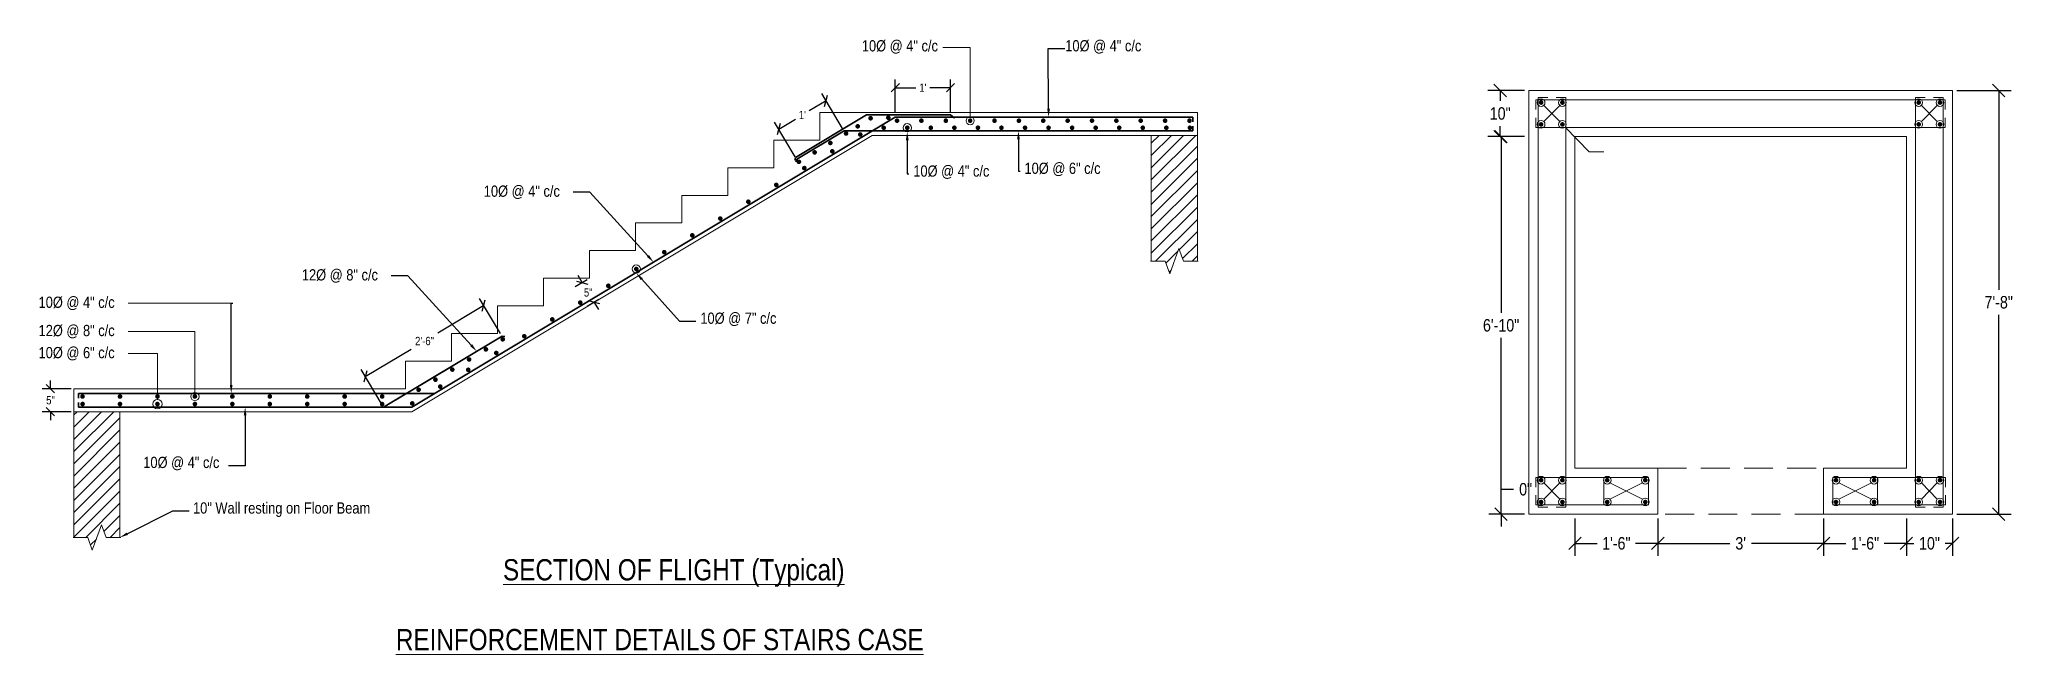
# Model space of a CAD drawing. Header units: inches. Extents: x 126 to 555, y 183 to 316.
import ezdxf
from ezdxf import colors
from ezdxf.entities.mleader import LeaderData, LeaderLine
from ezdxf.math import Vec2, Vec3

# ---------------------------------------------------------------- set-up
doc = ezdxf.new("R2010")
doc.units = ezdxf.units.IN
doc.header["$LTSCALE"] = 5
doc.header["$MEASUREMENT"] = 0
doc.linetypes.add('HIDDEN', pattern=[0.375, 0.25, -0.125])
for name, color, linetype, lineweight in [('Beam', 30, 'Continuous', 20), ('Dim', 2, 'Continuous', 9), ('Dimention', 2, 'Continuous', 9), ('Hatch', 4, 'Continuous', 9), ('Reinforcement', 1, 'Continuous', 35), ('Stairs', 3, 'Continuous', 18), ('Text', 5, 'Continuous', 13), ('Wall', 11, 'Continuous', 20)]:
    doc.layers.add(name, color=color, linetype=linetype, lineweight=lineweight)
doc.styles.get("Standard").update_dxf_attribs({"font": 'ARIALN.TTF'})
doc.dimstyles.new('AR', dxfattribs={"dimscale": 10, "dimtxt": 0.18, "dimasz": 0.18, "dimexe": 0.18, "dimexo": 0.0625, "dimgap": 0.09, "dimtad": 0, "dimtih": 1, "dimtoh": 1, "dimdec": 4, "dimzin": 0, "dimdsep": 46, "dimlunit": 4, "dimtxsty": 'Standard', "dimblk": 'OBLIQUE', "dimcen": 0.09, "dimadec": 0, "dimazin": 0, "dimtfac": 1, "dimtdec": 4, "dimtofl": 0, "dimtmove": 0, "dimatfit": 3, "dimfxl": 1, "dimtolj": 1, "dimtzin": 0, "dimarcsym": 0})
doc.dimstyles.new('AR_1.0_15', dxfattribs={"dimscale": 15, "dimtxt": 0.18, "dimasz": 0.18, "dimexe": 0.18, "dimexo": 0.0625, "dimgap": 0.09, "dimtad": 0, "dimtih": 1, "dimtoh": 1, "dimdec": 4, "dimzin": 0, "dimdsep": 46, "dimlunit": 4, "dimtxsty": 'Standard', "dimblk": 'OBLIQUE', "dimcen": 0.09, "dimadec": 0, "dimazin": 0, "dimtfac": 1, "dimtdec": 4, "dimtofl": 0, "dimtmove": 0, "dimatfit": 3, "dimfxl": 1, "dimtolj": 1, "dimtzin": 0, "dimarcsym": 0})

# ---------------------------------------------------------------- blocks, each defined once
blk = doc.blocks.new('*U11')
at = {"layer": 'Reinforcement', "const_width": 0.5}
blk.add_lwpolyline([(0.29, 0.78, 1), (0.72, 0.53, 1)], format="xyb", close=True, dxfattribs=at)
blk = doc.blocks.new('*U12')
at = {"layer": 'Reinforcement', "color": 0, "linetype": 'ByBlock', "lineweight": -2, "transparency": 16777216, "rotation": 30.9637565320735}
for p in [(303.77, 294.97), (309.86, 298.61), (297.69, 291.32), (291.61, 287.67), (285.53, 284.02), (279.45, 280.37), (273.36, 276.72), (261.2, 269.42), (267.28, 273.07), (255.12, 265.77), (249.04, 262.12), (242.95, 258.47), (236.87, 254.82), (230.79, 251.17), (218.62, 243.88), (224.71, 247.53), (212.54, 240.23), (206.46, 236.58)]:
    blk.add_blockref('*U11', p, dxfattribs=at)
blk = doc.blocks.new('*U13')
at = {"layer": 'Reinforcement', "const_width": 0.5}
blk.add_lwpolyline([(0.63, 0.68, 1), (1.13, 0.68, 1)], format="xyb", close=True, dxfattribs=at)
blk = doc.blocks.new('*U14')
at = {"layer": 'Reinforcement', "color": 0, "linetype": 'ByBlock', "lineweight": -2, "transparency": 16777216}
for p in [(91.39, 86.78), (99.52, 86.78), (107.66, 86.78), (115.79, 86.78), (123.92, 86.78), (132.06, 86.78), (140.19, 86.78), (148.32, 86.78), (156.46, 86.78)]:
    blk.add_blockref('*U13', p, dxfattribs=at)
blk = doc.blocks.new('*U25')
at = {"layer": 'Reinforcement', "const_width": 0.5}
blk.add_lwpolyline([(0.63, 0.68, 1), (1.13, 0.68, 1)], format="xyb", close=True, dxfattribs=at)
blk = doc.blocks.new('*U27')
at = {"layer": 'Reinforcement', "color": 0, "linetype": 'ByBlock', "lineweight": -2, "transparency": 16777216}
for p in [(91.39, 86.78), (99.52, 86.78), (107.66, 86.78), (115.79, 86.78), (123.92, 86.78), (132.06, 86.78), (140.19, 86.78), (148.32, 86.78), (156.46, 86.78)]:
    blk.add_blockref('*U25', p, dxfattribs=at)
blk = doc.blocks.new('_Oblique')
at = {"color": 0, "linetype": 'ByBlock', "lineweight": -2}
blk.add_line((-0.5, -0.5), (0.5, 0.5), dxfattribs=at)
blk = doc.blocks.new('*D32')
at = {"layer": 'Defpoints', "color": 0, "transparency": 16777216}
for p in [(133.08, 240.58), (127.99, 235.58), (133.08, 235.58)]:
    blk.add_point(p, dxfattribs=at)
at = {"layer": 'Dim', "color": 0, "lineweight": -2, "transparency": 16777216}
for p, q in [((132.45, 240.58), (126.19, 240.58)), ((127.99, 240.58), (127.99, 242.38)), ((132.45, 235.58), (126.19, 235.58)), ((127.99, 235.58), (127.99, 233.78))]:
    blk.add_line(p, q, dxfattribs=at)
at = {"layer": 'Dim', "color": 0, "lineweight": -2, "transparency": 16777216, "xscale": 1.8, "yscale": 1.8, "zscale": 1.8}
for p, rotation in [((127.99, 240.58), 270), ((127.99, 235.58), 90)]:
    blk.add_blockref('_Oblique', p, dxfattribs=dict(at, rotation=rotation))
at = {"layer": 'Dim', "color": 0, "transparency": 16777216, "insert": (127.99, 238.08), "char_height": 1.8, "attachment_point": 5}
blk.add_mtext('\\A1;5"', dxfattribs=at)
blk = doc.blocks.new('*D34')
at = {"layer": 'Defpoints', "color": 0, "transparency": 16777216}
for p in [(222.09, 258.65), (226.08, 252.01), (200.35, 236.58)]:
    blk.add_point(p, dxfattribs=at)
at = {"layer": 'Dim', "color": 0, "lineweight": -2, "transparency": 16777216}
for p, q in [((222.09, 258.65), (212.11, 252.66)), ((225.76, 252.55), (221.17, 260.2)), ((196.37, 243.22), (206.36, 249.21)), ((200.03, 237.11), (195.44, 244.76))]:
    blk.add_line(p, q, dxfattribs=at)
at = {"layer": 'Dim', "color": 0, "lineweight": -2, "transparency": 16777216, "xscale": 1.8, "yscale": 1.8, "zscale": 1.8}
for p, rotation in [((222.09, 258.65), 30.96375653207352), ((196.37, 243.22), 210.9637565320735)]:
    blk.add_blockref('_Oblique', p, dxfattribs=dict(at, rotation=rotation))
at = {"layer": 'Dim', "color": 0, "transparency": 16777216, "insert": (209.23, 250.93), "char_height": 1.8, "attachment_point": 5}
blk.add_mtext('\\A1;2\'-6"', dxfattribs=at)
blk = doc.blocks.new('*D35')
at = {"layer": 'Defpoints', "color": 0, "transparency": 16777216}
for p in [(296.43, 303.12), (300.35, 296.58), (290.06, 290.4)]:
    blk.add_point(p, dxfattribs=at)
at = {"layer": 'Dim', "color": 0, "lineweight": -2, "transparency": 16777216}
for p, q in [((296.43, 303.12), (292.79, 300.94)), ((300.03, 297.11), (295.5, 304.66)), ((289.74, 290.94), (285.21, 298.49)), ((286.14, 296.94), (289.77, 299.12))]:
    blk.add_line(p, q, dxfattribs=at)
at = {"layer": 'Dim', "color": 0, "lineweight": -2, "transparency": 16777216, "xscale": 1.8, "yscale": 1.8, "zscale": 1.8}
for p, rotation in [((296.43, 303.12), 30.96375653207334), ((286.14, 296.94), 210.9637565320734)]:
    blk.add_blockref('_Oblique', p, dxfattribs=dict(at, rotation=rotation))
at = {"layer": 'Dim', "color": 0, "transparency": 16777216, "insert": (291.28, 300.03), "char_height": 1.8, "attachment_point": 5}
blk.add_mtext("\\A1;1'", dxfattribs=at)
blk = doc.blocks.new('*D36')
at = {"layer": 'Defpoints', "color": 0, "transparency": 16777216}
for p in [(323.46, 305.96), (311.46, 300.08), (323.46, 300.08)]:
    blk.add_point(p, dxfattribs=at)
at = {"layer": 'Dim', "color": 0, "lineweight": -2, "transparency": 16777216}
for p, q in [((311.46, 300.7), (311.46, 307.76)), ((311.46, 305.96), (315.95, 305.96)), ((323.46, 305.96), (318.97, 305.96)), ((323.46, 300.7), (323.46, 307.76))]:
    blk.add_line(p, q, dxfattribs=at)
at = {"layer": 'Dim', "color": 0, "lineweight": -2, "transparency": 16777216, "xscale": 1.8, "yscale": 1.8, "zscale": 1.8, "rotation": 180}
blk.add_blockref('_Oblique', (311.46, 305.96), dxfattribs=at)
at = {"layer": 'Dim', "color": 0, "lineweight": -2, "transparency": 16777216, "xscale": 1.8, "yscale": 1.8, "zscale": 1.8}
blk.add_blockref('_Oblique', (323.46, 305.96), dxfattribs=at)
at = {"layer": 'Dim', "color": 0, "transparency": 16777216, "insert": (317.46, 305.96), "char_height": 1.8, "attachment_point": 5}
blk.add_mtext("\\A1;1'", dxfattribs=at)
blk = doc.blocks.new('*U37')
at = {"layer": 'Reinforcement', "const_width": 0.5}
blk.add_lwpolyline([(0.14, -0.79, 1), (0.64, -0.79, 1)], format="xyb", close=True, dxfattribs=at)
blk = doc.blocks.new('*U38')
at = {"layer": 'Dim', "color": 0, "linetype": 'ByBlock', "lineweight": -2, "transparency": 16777216}
for p in [(311.46, 299.58), (316.75, 299.58), (322.05, 299.58), (327.34, 299.58), (332.63, 299.58), (337.92, 299.58), (343.21, 299.58), (348.51, 299.58), (353.8, 299.58), (359.09, 299.58), (364.38, 299.58), (369.68, 299.58), (374.97, 299.58)]:
    blk.add_blockref('*U37', p, dxfattribs=at)
blk = doc.blocks.new('*D39')
at = {"layer": 'Defpoints', "color": 0, "transparency": 16777216}
for p in [(245.08, 264.58), (246.06, 259.34), (247.65, 260.29)]:
    blk.add_point(p, dxfattribs=at)
at = {"layer": 'Dim', "color": 0, "lineweight": -2, "transparency": 16777216}
for p, q in [((244.54, 264.26), (241.95, 262.7)), ((243.49, 263.63), (242.57, 265.17)), ((247.11, 259.97), (244.52, 258.41)), ((246.06, 259.34), (246.99, 257.8))]:
    blk.add_line(p, q, dxfattribs=at)
at = {"layer": 'Dim', "color": 0, "lineweight": -2, "transparency": 16777216, "xscale": 1.8, "yscale": 1.8, "zscale": 1.8}
for p, rotation in [((243.49, 263.63), 300.9637565320733), ((246.06, 259.34), 120.9637565320734)]:
    blk.add_blockref('_Oblique', p, dxfattribs=dict(at, rotation=rotation))
at = {"layer": 'Dim', "color": 0, "transparency": 16777216, "insert": (244.78, 261.48), "char_height": 1.8, "attachment_point": 5}
blk.add_mtext('\\A1;5"', dxfattribs=at)
blk = doc.blocks.new('*D54')
at = {"layer": 'Defpoints', "color": 0, "transparency": 16777216}
for p in [(449.07, 305.34), (442.84, 295.34), (449.07, 295.34)]:
    blk.add_point(p, dxfattribs=at)
at = {"layer": 'Dimention', "color": 0, "lineweight": -2, "transparency": 16777216}
for p, q in [((448.13, 305.34), (440.14, 305.34)), ((442.84, 305.34), (442.84, 303.07)), ((442.84, 295.34), (442.84, 297.61)), ((448.13, 295.34), (440.14, 295.34))]:
    blk.add_line(p, q, dxfattribs=at)
at = {"layer": 'Dimention', "color": 0, "lineweight": -2, "transparency": 16777216, "xscale": 2.7, "yscale": 2.7, "zscale": 2.7}
for p, rotation in [((442.84, 305.34), 90), ((442.84, 295.34), 270)]:
    blk.add_blockref('_Oblique', p, dxfattribs=dict(at, rotation=rotation))
at = {"layer": 'Dimention', "color": 0, "transparency": 16777216, "insert": (442.84, 300.34), "char_height": 2.7, "attachment_point": 5}
blk.add_mtext('\\A1;10"', dxfattribs=at)
blk = doc.blocks.new('*D49')
at = {"layer": 'Defpoints', "color": 0, "transparency": 16777216}
for p in [(531.07, 213.34), (541.07, 213.34), (541.07, 207)]:
    blk.add_point(p, dxfattribs=at)
at = {"layer": 'Dimention', "color": 0, "lineweight": -2, "transparency": 16777216}
for p, q in [((531.07, 212.4), (531.07, 204.3)), ((541.07, 212.4), (541.07, 204.3)), ((531.07, 207), (532.69, 207)), ((541.07, 207), (539.45, 207))]:
    blk.add_line(p, q, dxfattribs=at)
at = {"layer": 'Dimention', "color": 0, "lineweight": -2, "transparency": 16777216, "xscale": 2.7, "yscale": 2.7, "zscale": 2.7, "rotation": 180}
blk.add_blockref('_Oblique', (531.07, 207), dxfattribs=at)
at = {"layer": 'Dimention', "color": 0, "lineweight": -2, "transparency": 16777216, "xscale": 2.7, "yscale": 2.7, "zscale": 2.7}
blk.add_blockref('_Oblique', (541.07, 207), dxfattribs=at)
at = {"layer": 'Dimention', "color": 0, "transparency": 16777216, "insert": (536.07, 207), "char_height": 2.7, "attachment_point": 5}
blk.add_mtext('\\A1;10"', dxfattribs=at)
blk = doc.blocks.new('*D55')
at = {"layer": 'Defpoints', "color": 0, "transparency": 16777216}
for p in [(459.07, 213.34), (477.07, 213.34), (477.07, 207)]:
    blk.add_point(p, dxfattribs=at)
at = {"layer": 'Dimention', "color": 0, "lineweight": -2, "transparency": 16777216}
for p, q in [((459.07, 212.4), (459.07, 204.3)), ((477.07, 212.4), (477.07, 204.3)), ((459.07, 207), (463.88, 207)), ((477.07, 207), (472.26, 207))]:
    blk.add_line(p, q, dxfattribs=at)
at = {"layer": 'Dimention', "color": 0, "lineweight": -2, "transparency": 16777216, "xscale": 2.7, "yscale": 2.7, "zscale": 2.7, "rotation": 180}
blk.add_blockref('_Oblique', (459.07, 207), dxfattribs=at)
at = {"layer": 'Dimention', "color": 0, "lineweight": -2, "transparency": 16777216, "xscale": 2.7, "yscale": 2.7, "zscale": 2.7}
blk.add_blockref('_Oblique', (477.07, 207), dxfattribs=at)
at = {"layer": 'Dimention', "color": 0, "transparency": 16777216, "insert": (468.07, 207), "char_height": 2.7, "attachment_point": 5}
blk.add_mtext('\\A1;1\'-6"', dxfattribs=at)
blk = doc.blocks.new('*D56')
at = {"layer": 'Defpoints', "color": 0, "transparency": 16777216}
for p in [(477.07, 213.34), (513.07, 213.34), (513.07, 207)]:
    blk.add_point(p, dxfattribs=at)
at = {"layer": 'Dimention', "color": 0, "lineweight": -2, "transparency": 16777216}
for p, q in [((477.07, 212.4), (477.07, 204.3)), ((513.07, 212.4), (513.07, 204.3)), ((477.07, 207), (492.7, 207)), ((513.07, 207), (497.44, 207))]:
    blk.add_line(p, q, dxfattribs=at)
at = {"layer": 'Dimention', "color": 0, "lineweight": -2, "transparency": 16777216, "xscale": 2.7, "yscale": 2.7, "zscale": 2.7, "rotation": 180}
blk.add_blockref('_Oblique', (477.07, 207), dxfattribs=at)
at = {"layer": 'Dimention', "color": 0, "lineweight": -2, "transparency": 16777216, "xscale": 2.7, "yscale": 2.7, "zscale": 2.7}
blk.add_blockref('_Oblique', (513.07, 207), dxfattribs=at)
at = {"layer": 'Dimention', "color": 0, "transparency": 16777216, "insert": (495.07, 207), "char_height": 2.7, "attachment_point": 5}
blk.add_mtext("\\A1;3'", dxfattribs=at)
blk = doc.blocks.new('*D50')
at = {"layer": 'Defpoints', "color": 0, "transparency": 16777216}
for p in [(513.07, 213.34), (531.07, 213.34), (531.07, 207)]:
    blk.add_point(p, dxfattribs=at)
at = {"layer": 'Dimention', "color": 0, "lineweight": -2, "transparency": 16777216}
for p, q in [((513.07, 212.4), (513.07, 204.3)), ((531.07, 212.4), (531.07, 204.3)), ((513.07, 207), (517.88, 207)), ((531.07, 207), (526.26, 207))]:
    blk.add_line(p, q, dxfattribs=at)
at = {"layer": 'Dimention', "color": 0, "lineweight": -2, "transparency": 16777216, "xscale": 2.7, "yscale": 2.7, "zscale": 2.7, "rotation": 180}
blk.add_blockref('_Oblique', (513.07, 207), dxfattribs=at)
at = {"layer": 'Dimention', "color": 0, "lineweight": -2, "transparency": 16777216, "xscale": 2.7, "yscale": 2.7, "zscale": 2.7}
blk.add_blockref('_Oblique', (531.07, 207), dxfattribs=at)
at = {"layer": 'Dimention', "color": 0, "transparency": 16777216, "insert": (522.07, 207), "char_height": 2.7, "attachment_point": 5}
blk.add_mtext('\\A1;1\'-6"', dxfattribs=at)
blk = doc.blocks.new('*D51')
at = {"layer": 'Defpoints', "color": 0, "transparency": 16777216}
for p in [(443.04, 213.34), (449.07, 213.34), (449.07, 213.34)]:
    blk.add_point(p, dxfattribs=at)
at = {"layer": 'Dimention', "color": 0, "lineweight": -2, "transparency": 16777216}
for p, q in [((443.04, 213.34), (443.04, 218.74)), ((443.04, 218.74), (445.74, 218.74)), ((448.13, 213.34), (440.34, 213.34)), ((448.13, 213.34), (440.34, 213.34)), ((443.04, 213.34), (443.04, 210.64))]:
    blk.add_line(p, q, dxfattribs=at)
at = {"layer": 'Dimention', "color": 0, "lineweight": -2, "transparency": 16777216, "xscale": 2.7, "yscale": 2.7, "zscale": 2.7}
for rotation in [90, 270]:
    blk.add_blockref('_Oblique', (443.04, 213.34), dxfattribs=dict(at, rotation=rotation))
at = {"layer": 'Dimention', "color": 0, "transparency": 16777216, "insert": (448.37, 218.74), "char_height": 2.7, "attachment_point": 5}
blk.add_mtext('\\A1;0"', dxfattribs=at)
blk = doc.blocks.new('*D52')
at = {"layer": 'Defpoints', "color": 0, "transparency": 16777216}
for p in [(443.04, 295.34), (449.07, 295.34), (449.07, 213.34)]:
    blk.add_point(p, dxfattribs=at)
at = {"layer": 'Dimention', "color": 0, "lineweight": -2, "transparency": 16777216}
for p, q in [((448.13, 295.34), (440.34, 295.34)), ((443.04, 295.34), (443.04, 257.07)), ((443.04, 213.34), (443.04, 251.61)), ((448.13, 213.34), (440.34, 213.34))]:
    blk.add_line(p, q, dxfattribs=at)
at = {"layer": 'Dimention', "color": 0, "lineweight": -2, "transparency": 16777216, "xscale": 2.7, "yscale": 2.7, "zscale": 2.7}
for p, rotation in [((443.04, 295.34), 90), ((443.04, 213.34), 270)]:
    blk.add_blockref('_Oblique', p, dxfattribs=dict(at, rotation=rotation))
at = {"layer": 'Dimention', "color": 0, "transparency": 16777216, "insert": (443.04, 254.34), "char_height": 2.7, "attachment_point": 5}
blk.add_mtext('\\A1;6\'-10"', dxfattribs=at)
blk = doc.blocks.new('*D53')
at = {"layer": 'Defpoints', "color": 0, "transparency": 16777216}
for p in [(541.07, 305.34), (541.07, 213.34), (551.11, 213.34)]:
    blk.add_point(p, dxfattribs=at)
at = {"layer": 'Dimention', "color": 0, "lineweight": -2, "transparency": 16777216}
for p, q in [((542.01, 305.34), (553.81, 305.34)), ((551.11, 305.34), (551.11, 262.07)), ((551.11, 213.34), (551.11, 256.61)), ((542.01, 213.34), (553.81, 213.34))]:
    blk.add_line(p, q, dxfattribs=at)
at = {"layer": 'Dimention', "color": 0, "lineweight": -2, "transparency": 16777216, "xscale": 2.7, "yscale": 2.7, "zscale": 2.7}
for p, rotation in [((551.11, 305.34), 90), ((551.11, 213.34), 270)]:
    blk.add_blockref('_Oblique', p, dxfattribs=dict(at, rotation=rotation))
at = {"layer": 'Dimention', "color": 0, "transparency": 16777216, "insert": (551.11, 259.34), "char_height": 2.7, "attachment_point": 5}
blk.add_mtext('\\A1;7\'-8"', dxfattribs=at)

msp = doc.modelspace()

# ---------------------------------------------------------------- hatches: boundary and pattern name
at = {"layer": 'Hatch'}
h = msp.add_hatch(dxfattribs=at)
h.set_pattern_fill('ANSI31', color=256, scale=15)
h.set_pattern_definition([(45, (42.6842, 149.8012), (-1.325825, 1.325825), [])])
h.paths.add_polyline_path([(143.0759, 235.57763), (133.0759, 235.57763), (133.0759, 208.28998), (136.0759, 208.28998), (137.0759, 205.5425), (139.0759, 211.03746), (140.0759, 208.28998), (143.0759, 208.28998)])
h.paths.add_polyline_path([(377.0759, 295.57763), (367.0759, 295.57763), (367.0759, 268.28998), (370.0759, 268.28998), (371.0759, 265.5425), (373.0759, 271.03746), (374.0759, 268.28998), (377.0759, 268.28998)])

# ---------------------------------------------------------------- linework, layer by layer
at = {"layer": 'Beam'}
for p, q in [((305.0759, 300.57763), (377.0759, 300.57763)), ((377.0759, 300.57763), (377.0759, 295.57763)), ((306.46082, 295.57763), (377.0759, 295.57763)), ((133.0759, 240.57763), (205.0759, 240.57763)), ((133.0759, 240.57763), (133.0759, 235.57763)), ((133.0759, 235.57763), (206.46082, 235.57763))]:
    msp.add_line(p, q, dxfattribs=at)
at = {"layer": 'Dim'}
for p, q in [((327.72739, 314.70569), (321.7809, 314.70569)), ((327.72739, 299.68676), (327.72739, 314.70569)), ((167.23932, 259.14231), (144.83155, 259.14231)), ((159.35625, 253.00267), (144.83155, 253.00267)), ((159.35625, 239.79255), (159.35625, 253.00267)), ((151.22318, 248.21019), (144.83155, 248.21019)), ((151.22318, 238.27118), (151.22318, 248.21019))]:
    msp.add_line(p, q, dxfattribs=at)
for centre, radius in [((314.06674, 297.25468), 0.89445), ((327.72739, 298.79231), 0.89445), ((255.21118, 266.59131), 0.89445), ((151.22318, 237.25715), 1.01402), ((159.35625, 238.8981), 0.89445)]:
    msp.add_circle(centre, radius, dxfattribs=at)
at = {"layer": 'Dimention'}
for p, q in [((452.31916, 302.12355), (455.77335, 298.58614)), ((455.77335, 302.12355), (452.31916, 298.58614)), ((534.31916, 302.12355), (537.77335, 298.58614)), ((537.77335, 302.12355), (534.31916, 298.58614)), ((456.94498, 297.38628), (462.17577, 292.02947)), ((462.17577, 292.02947), (465.34975, 292.02947)), ((452.31916, 220.12355), (455.77335, 216.58614)), ((455.77335, 220.12355), (452.31916, 216.58614)), ((466.67444, 220.12355), (473.77335, 216.58614)), ((473.77335, 220.12355), (466.67444, 216.58614)), ((516.36766, 220.12355), (523.46657, 216.58614)), ((523.46657, 220.12355), (516.36766, 216.58614)), ((534.31916, 220.12355), (537.77335, 216.58614)), ((537.77335, 220.12355), (534.31916, 216.58614))]:
    msp.add_line(p, q, dxfattribs=at)
for centre in [(451.73334, 302.72348), (456.35917, 302.72348), (533.73334, 302.72348), (538.35917, 302.72348), (451.73334, 297.98621), (456.35917, 297.98621), (533.73334, 297.98621), (538.35917, 297.98621), (451.73334, 220.72348), (456.35917, 220.72348), (466.08863, 220.72348), (474.35917, 220.72348), (515.78185, 220.72348), (524.05238, 220.72348), (533.73334, 220.72348), (538.35917, 220.72348), (451.73334, 215.98621), (456.35917, 215.98621), (466.08863, 215.98621), (474.35917, 215.98621), (515.78185, 215.98621), (524.05238, 215.98621), (533.73334, 215.98621), (538.35917, 215.98621)]:
    msp.add_circle(centre, 0.83851, dxfattribs=at)
at = {"layer": 'Reinforcement'}
for p, q in [((206.46082, 236.57763), (311.46082, 299.57763)), ((305.21439, 300.07763), (289.80572, 290.83243)), ((300.35288, 296.57763), (290.06297, 290.40368)), ((300.35288, 296.57763), (376.0759, 296.57763)), ((305.21439, 300.07763), (323.46082, 300.07763)), ((311.46082, 300.07763), (311.46082, 300.07763)), ((311.46082, 299.57763), (376.0759, 299.57763)), ((323.46082, 300.07763), (324.35226, 299.35191)), ((376.0759, 299.57763), (376.0759, 298.53516)), ((376.0759, 296.57763), (376.0759, 297.6201)), ((289.80572, 290.83243), (289.62728, 290.25337)), ((290.06297, 290.40368), (289.88453, 289.82463)), ((200.35288, 236.57763), (226.07767, 252.0125)), ((226.07767, 252.0125), (226.67875, 251.93605)), ((200.35288, 236.57763), (215.59039, 245.72014)), ((134.0759, 239.57763), (211.46082, 239.57763)), ((134.0759, 239.57763), (134.0759, 238.54)), ((134.0759, 236.57763), (134.0759, 237.61526)), ((134.0759, 236.57763), (134.0759, 237.61526)), ((134.0759, 236.57763), (134.0759, 237.61526)), ((134.0759, 236.57763), (206.46082, 236.57763))]:
    msp.add_line(p, q, dxfattribs=at)
at = {"layer": 'Reinforcement', "const_width": 0.5}
for points in [[(300.52588, 296.00501, 1), (301.02588, 296.00501, 1)], [(303.05666, 297.56756, 1), (303.55666, 297.56756, 1)], [(305.85644, 299.31855, 1), (306.35644, 299.31855, 1)], [(308.70154, 297.25468, 1), (309.20154, 297.25468, 1)], [(313.81674, 297.25468, 1), (314.31674, 297.25468, 1)], [(318.93195, 297.25468, 1), (319.43195, 297.25468, 1)], [(324.04715, 297.25468, 1), (324.54715, 297.25468, 1)], [(329.16236, 297.25468, 1), (329.66236, 297.25468, 1)], [(334.27756, 297.25468, 1), (334.77756, 297.25468, 1)], [(339.39277, 297.25468, 1), (339.89277, 297.25468, 1)], [(344.50797, 297.25468, 1), (345.00797, 297.25468, 1)], [(349.62318, 297.25468, 1), (350.12318, 297.25468, 1)], [(354.73838, 297.25468, 1), (355.23838, 297.25468, 1)], [(359.85359, 297.25468, 1), (360.35359, 297.25468, 1)], [(364.96879, 297.25468, 1), (365.46879, 297.25468, 1)], [(370.084, 297.25468, 1), (370.584, 297.25468, 1)], [(375.19921, 297.25468, 1), (375.69921, 297.25468, 1)], [(293.70029, 291.90965, 1), (294.20029, 291.90965, 1)], [(297.11309, 293.95733, 1), (297.61309, 293.95733, 1)], [(290.28749, 289.86197, 1), (290.78749, 289.86197, 1)], [(222.30987, 249.1297, 1), (222.80987, 249.1297, 1)], [(225.96319, 251.3217, 1), (226.46319, 251.3217, 1)], [(215.00322, 244.74572, 1), (215.50322, 244.74572, 1)], [(218.65655, 246.93771, 1), (219.15655, 246.93771, 1)], [(207.69658, 240.36173, 1), (208.19658, 240.36173, 1)], [(211.3499, 242.55372, 1), (211.8499, 242.55372, 1)]]:
    msp.add_lwpolyline(points, format="xyb", close=True, dxfattribs=at)
at = {"layer": 'Stairs'}
msp.add_line((206.46082, 235.57763), (306.46082, 295.57763), dxfattribs=at)
for points in [[(295.0759, 294.57763), (295.0759, 300.57763), (305.0759, 300.57763)], [(285.0759, 288.57763), (285.0759, 294.57763), (295.0759, 294.57763)], [(275.0759, 282.57763), (275.0759, 288.57763), (285.0759, 288.57763)], [(265.0759, 276.57763), (265.0759, 282.57763), (275.0759, 282.57763)], [(255.0759, 270.57763), (255.0759, 276.57763), (265.0759, 276.57763)], [(245.0759, 264.57763), (245.0759, 270.57763), (255.0759, 270.57763)], [(235.0759, 258.57763), (235.0759, 264.57763), (245.0759, 264.57763)], [(225.0759, 252.57763), (225.0759, 258.57763), (235.0759, 258.57763)], [(215.0759, 246.57763), (215.0759, 252.57763), (225.0759, 252.57763)], [(205.0759, 240.57763), (205.0759, 246.57763), (215.0759, 246.57763)]]:
    msp.add_lwpolyline(points, dxfattribs=at)
at = {"layer": 'Wall'}
for p, q in [((449.07051, 305.34186), (541.07051, 305.34186)), ((449.07051, 213.34186), (449.07051, 305.34186)), ((541.07051, 305.34186), (541.07051, 213.34186)), ((541.07051, 213.34186), (541.07051, 305.34186)), ((450.57051, 303.34186), (539.51941, 303.34186)), ((450.57051, 301.24186), (450.57051, 303.34186)), ((451.07051, 303.84186), (453.17051, 303.84186)), ((451.07051, 297.34186), (451.07051, 303.84186)), ((454.97051, 303.84186), (457.07051, 303.84186)), ((457.07051, 214.84186), (457.07051, 303.84186)), ((533.07051, 303.84186), (535.17051, 303.84186)), ((533.07051, 214.84186), (533.07051, 303.84186)), ((536.97051, 303.84186), (539.07051, 303.84186)), ((539.07051, 214.84186), (539.07051, 303.84186)), ((539.51941, 301.24186), (539.51941, 303.34186)), ((450.57051, 297.34186), (450.57051, 299.44186)), ((450.57051, 297.34186), (539.51941, 297.34186)), ((451.07051, 214.84186), (451.07051, 297.34186)), ((539.51941, 297.34186), (539.51941, 299.44186)), ((367.0759, 295.57763), (367.0759, 268.28998)), ((377.0759, 295.57763), (377.0759, 268.28998)), ((459.07051, 295.34186), (531.07051, 295.34186)), ((459.07051, 223.34186), (459.07051, 295.34186)), ((531.07051, 223.34186), (531.07051, 295.34186)), ((133.0759, 235.57763), (133.0759, 208.28998)), ((143.0759, 235.57763), (143.0759, 208.28998)), ((450.57051, 221.34186), (475.07051, 221.34186)), ((450.57051, 219.24186), (450.57051, 221.34186)), ((459.07051, 223.34186), (477.07051, 223.34186)), ((465.37729, 215.34186), (465.37729, 221.34186)), ((475.07051, 215.34186), (475.07051, 221.34186)), ((477.07051, 213.34186), (477.07051, 223.34186)), ((513.07051, 213.34186), (513.07051, 223.34186)), ((513.07051, 223.34186), (531.07051, 223.34186)), ((515.07051, 221.34186), (539.55568, 221.34186)), ((515.07051, 215.34186), (515.07051, 221.34186)), ((524.76372, 215.34186), (524.76372, 221.34186)), ((539.55568, 219.24186), (539.55568, 221.34186)), ((450.57051, 215.34186), (450.57051, 217.44186)), ((450.57051, 215.34186), (475.07051, 215.34186)), ((451.07051, 214.84186), (453.17051, 214.84186)), ((454.97051, 214.84186), (457.07051, 214.84186)), ((515.07051, 215.34186), (539.55568, 215.34186)), ((533.07051, 214.84186), (535.17051, 214.84186)), ((536.97051, 214.84186), (539.07051, 214.84186)), ((539.55568, 215.34186), (539.55568, 217.44186)), ((449.07051, 213.34186), (477.07051, 213.34186)), ((513.07051, 213.34186), (541.07051, 213.34186))]:
    msp.add_line(p, q, dxfattribs=at)
at = {"layer": 'Wall', "linetype": 'HIDDEN', "ltscale": 5}
for p, q in [((477.07051, 223.34186), (513.07051, 223.34186)), ((513.07051, 213.34186), (477.07051, 213.34186))]:
    msp.add_line(p, q, dxfattribs=at)
at = {"layer": 'Wall', "const_width": 0.5}
for points in [[(451.48334, 302.72348, 1), (451.98334, 302.72348, 1)], [(456.10917, 302.72348, 1), (456.60917, 302.72348, 1)], [(533.48334, 302.72348, 1), (533.98334, 302.72348, 1)], [(538.10917, 302.72348, 1), (538.60917, 302.72348, 1)], [(451.48334, 297.98621, -1), (451.98334, 297.98621, -1)], [(456.10917, 297.98621, -1), (456.60917, 297.98621, -1)], [(533.48334, 297.98621, -1), (533.98334, 297.98621, -1)], [(538.10917, 297.98621, -1), (538.60917, 297.98621, -1)], [(451.48334, 220.72348, 1), (451.98334, 220.72348, 1)], [(456.10917, 220.72348, 1), (456.60917, 220.72348, 1)], [(465.83863, 220.72348, 1), (466.33863, 220.72348, 1)], [(474.10917, 220.72348, 1), (474.60917, 220.72348, 1)], [(515.53185, 220.72348, 1), (516.03185, 220.72348, 1)], [(523.80238, 220.72348, 1), (524.30238, 220.72348, 1)], [(533.48334, 220.72348, 1), (533.98334, 220.72348, 1)], [(538.10917, 220.72348, 1), (538.60917, 220.72348, 1)], [(451.48334, 215.98621, -1), (451.98334, 215.98621, -1)], [(456.10917, 215.98621, -1), (456.60917, 215.98621, -1)], [(465.83863, 215.98621, -1), (466.33863, 215.98621, -1)], [(474.10917, 215.98621, -1), (474.60917, 215.98621, -1)], [(515.53185, 215.98621, -1), (516.03185, 215.98621, -1)], [(523.80238, 215.98621, -1), (524.30238, 215.98621, -1)], [(533.48334, 215.98621, -1), (533.98334, 215.98621, -1)], [(538.10917, 215.98621, -1), (538.60917, 215.98621, -1)]]:
    msp.add_lwpolyline(points, format="xyb", close=True, dxfattribs=at)
at = {"layer": 'Wall', "linetype": 'Continuous'}
for points in [[(366.8959, 268.28998), (370.0759, 268.28998), (371.0759, 265.5425), (373.0759, 271.03746), (374.0759, 268.28998), (377.2559, 268.28998)], [(132.8959, 208.28998), (136.0759, 208.28998), (137.0759, 205.5425), (139.0759, 211.03746), (140.0759, 208.28998), (143.2559, 208.28998)]]:
    msp.add_lwpolyline(points, dxfattribs=at)

# ---------------------------------------------------------------- block references
at = {"layer": 'Dim'}
msp.add_blockref('*U38', (0, 0), dxfattribs=at)
at = {"layer": 'Reinforcement'}
for name, p in [('*U12', (0, 0)), ('*U14', (42.68422, 149.80118))]:
    msp.add_blockref(name, p, dxfattribs=at)
at = {"layer": 'Reinforcement', "xscale": -1, "rotation": 180}
msp.add_blockref('*U27', (42.68422, 326.35408), dxfattribs=at)

# ---------------------------------------------------------------- texts
at = {"layer": 'Dim'}
for s, p in [('10%%C @ 4" c/c', (304.20789, 313.83676)), ('10%%C @ 4" c/c', (348.38388, 313.8433)), ('10%%C @ 4" c/c', (315.38, 286.63831)), ('10%%C @ 6" c/c', (339.52765, 287.23945)), ('10%%C @ 4" c/c', (222.09847, 282.27835)), ('12%%C @ 8" c/c', (182.58895, 264.09913)), ('10%%C @ 4" c/c', (125.40603, 258.14768)), ('12%%C @ 8" c/c', (125.40603, 252.00803)), ('10%%C @ 7" c/c', (269.13213, 254.68448)), ('10%%C @ 6" c/c', (125.40603, 247.21555)), ('10%%C @ 4" c/c', (148.14395, 223.36735)), ('10" Wall resting on Floor Beam', (158.94507, 213.46947))]:
    msp.add_text(s, height=2.4334535, dxfattribs=at).set_placement(p)
at = {"layer": 'Text'}
for s, p in [('%%USECTION OF FLIGHT (Typical)', (226.27152, 198.97132)), ('%%UREINFORCEMENT DETAILS OF STAIRS CASE', (203.00025, 183.80936))]:
    msp.add_text(s, height=4.6068122, dxfattribs=at).set_placement(p)

# ---------------------------------------------------------------- dimensions: what is measured, and where the dimension line sits
at = {"layer": 'Dim'}
dim = msp.add_linear_dim(base=(323.46082, 305.96391), p1=(311.46082, 300.07763), p2=(323.46082, 300.07763), dimstyle='AR', dxfattribs=at)
dim.commit()
dim.dimension.update_dxf_attribs({"geometry": '*D36', "text_midpoint": (317.46082, 305.96391)})
for p1, p2, distance, picture, middle in [((290.06297, 290.40368), (300.35288, 296.57763), 7.62638, '*D35', (291.28418, 300.03022)), ((245.0759, 264.57763), (247.64838, 260.29016), -1.84674, '*D39', (244.77857, 261.48376)), ((200.35288, 236.57763), (226.07767, 252.0125), 7.74296, '*D34', (209.23156, 250.9346))]:
    dim = msp.add_aligned_dim(p1=p1, p2=p2, distance=distance, dimstyle='AR', dxfattribs=at)
    dim.commit()
    dim.dimension.update_dxf_attribs({"geometry": picture, "text_midpoint": middle})
dim = msp.add_linear_dim(base=(127.9917, 235.57763), p1=(133.0759, 240.57763), p2=(133.0759, 235.57763), angle=90, dimstyle='AR', dxfattribs=at)
dim.commit()
dim.dimension.update_dxf_attribs({"geometry": '*D32', "text_midpoint": (127.9917, 238.07763)})
at = {"layer": 'Dimention'}
for base, p1, p2, picture, middle in [((442.8388, 295.34186), (449.07051, 305.34186), (449.07051, 295.34186), '*D54', (442.8388, 300.34186)), ((551.11189, 213.34186), (541.07051, 305.34186), (541.07051, 213.34186), '*D53', (551.11189, 259.34186)), ((443.0441591834, 213.3418608239), (449.0705058544, 213.3418608239), (449.0705058544, 213.3418608239), '*D51', (448.3686475872, 218.7418608239))]:
    dim = msp.add_linear_dim(base=base, p1=p1, p2=p2, angle=90, dimstyle='AR_1.0_15', dxfattribs=at)
    dim.commit()
    dim.dimension.update_dxf_attribs({"geometry": picture, "text_midpoint": middle})
dim = msp.add_linear_dim(base=(443.04416, 295.34186), p1=(449.07051, 213.34186), p2=(449.07051, 295.34186), angle=90, dimstyle='AR_1.0_15', override={"dimtmove": 1}, dxfattribs=at)
dim.commit()
dim.dimension.update_dxf_attribs({"geometry": '*D52', "text_midpoint": (443.04416, 254.34186)})
for base, p1, p2, picture, middle in [((477.07051, 206.99963), (459.07051, 213.34186), (477.07051, 213.34186), '*D55', (468.07051, 206.99963)), ((513.07051, 206.99963), (477.07051, 213.34186), (513.07051, 213.34186), '*D56', (495.07051, 206.99963)), ((531.07051, 206.99963), (513.07051, 213.34186), (531.07051, 213.34186), '*D50', (522.07051, 206.99963))]:
    dim = msp.add_linear_dim(base=base, p1=p1, p2=p2, dimstyle='AR_1.0_15', dxfattribs=at)
    dim.commit()
    dim.dimension.update_dxf_attribs({"geometry": picture, "text_midpoint": middle})
dim = msp.add_linear_dim(base=(541.07051, 206.99963), p1=(531.07051, 213.34186), p2=(541.07051, 213.34186), dimstyle='AR_1.0_15', dxfattribs=at)
dim.commit()
dim.dimension.update_dxf_attribs({"geometry": '*D49', "text_midpoint": (536.07051, 206.99963), "dimtype": 160})

# ---------------------------------------------------------------- leaders
at = {"layer": 'Dim'}
ml = msp.add_multileader_mtext('Standard', dxfattribs=at)
ml.set_content('', color=256)
ml.set_leader_properties()
ml.build(insert=Vec2(0, 0))
ml.multileader.update_dxf_attribs({"dogleg_length": 0.36, "arrow_head_size": 1.8, "scale": 10})
ctx = ml.context
ctx.base_point, ctx.scale, ctx.char_height, ctx.arrow_head_size, ctx.landing_gap_size, ctx.plane_origin = Vec3(348.30297, 314.48168), 10, 1.8, 1.8, 0.9, Vec3(344.75797, 299.57763)
notes = []
notes.append((ctx, [(1, (1, 1, 0), (344.70297, 314.48168), (1, 0), 3.6, [(0, [(344.75797, 299.57763)], 0, [])])]))
ctx.mtext.insert, ctx.mtext.flow_direction = Vec3(349.20297, 315.38168), 5
ml = msp.add_multileader_mtext('Standard', dxfattribs=at)
ml.set_content(' ', color=256)
ml.set_leader_properties()
ml.build(insert=Vec2(0, 0))
ml.multileader.update_dxf_attribs({"dogleg_length": 0.36, "arrow_head_size": 1.8, "scale": 10})
ctx = ml.context
ctx.base_point, ctx.scale, ctx.char_height, ctx.arrow_head_size, ctx.landing_gap_size, ctx.plane_origin = Vec3(338.57439, 287.83489), 10, 1.8, 1.8, 0.9, Vec3(338.21439, 296.57763)
notes.append((ctx, [(0, (1, 1, 0), (338.21439, 287.83489), (1, 0), 0.36, [(0, [(338.21439, 296.57763)], 0, [])])]))
ctx.mtext.insert, ctx.mtext.flow_direction = Vec3(339.47439, 288.73489), 5
ml = msp.add_multileader_mtext('Standard', dxfattribs=at)
ml.set_content('', color=256)
ml.set_leader_properties()
ml.build(insert=Vec2(0, 0))
ml.multileader.update_dxf_attribs({"dogleg_length": 0.36, "arrow_head_size": 1.8, "scale": 10})
ctx = ml.context
ctx.base_point, ctx.scale, ctx.char_height, ctx.arrow_head_size, ctx.landing_gap_size, ctx.plane_origin = Vec3(314.42674, 287.23375), 10, 1.8, 1.8, 0.9, Vec3(314.06674, 296.36022)
notes.append((ctx, [(0, (1, 1, 0), (314.06674, 287.23375), (1, 0), 0.36, [(0, [(314.06674, 296.36022)], 0, [])])]))
ctx.mtext.insert, ctx.mtext.flow_direction = Vec3(315.32674, 288.13375), 5
ml = msp.add_multileader_mtext('Standard', dxfattribs=at)
ml.set_content('', color=256)
ml.set_leader_properties()
ml.build(insert=Vec2(0, 0))
ml.multileader.update_dxf_attribs({"dogleg_length": 0.36, "arrow_head_size": 1.8, "scale": 10})
ctx = ml.context
ctx.base_point, ctx.scale, ctx.char_height, ctx.arrow_head_size, ctx.landing_gap_size, ctx.plane_origin = Vec3(239.72399, 283.27299), 10, 1.8, 1.8, 0.9, Vec3(258.96082, 268.07763)
ctx.text_align_type = 2
notes.append((ctx, [(0, (1, 1, 0), (245.12399, 283.27299), (-1, 0), 3.6, [(0, [(258.96082, 268.07763)], 0, [])])]))
ctx.mtext.insert, ctx.mtext.alignment, ctx.mtext.flow_direction = Vec3(240.62399, 284.17299), 3, 5
ml = msp.add_multileader_mtext('Standard', dxfattribs=at)
ml.set_content('', color=256)
ml.set_leader_properties()
ml.build(insert=Vec2(0, 0))
ml.multileader.update_dxf_attribs({"dogleg_length": 0.36, "arrow_head_size": 1.8, "scale": 10})
ctx = ml.context
ctx.base_point, ctx.scale, ctx.char_height, ctx.arrow_head_size, ctx.landing_gap_size, ctx.plane_origin = Vec3(200.21447, 265.09376), 10, 1.8, 1.8, 0.9, Vec3(220.56761, 248.70647)
ctx.text_align_type = 2
notes.append((ctx, [(0, (1, 1, 0), (205.61447, 265.09376), (-1, 0), 3.6, [(0, [(220.56761, 248.70647)], 0, [])])]))
ctx.mtext.insert, ctx.mtext.alignment, ctx.mtext.flow_direction = Vec3(201.11447, 265.99376), 3, 5
ml = msp.add_multileader_mtext('Standard', dxfattribs=at)
ml.set_content('', color=256)
ml.set_leader_properties()
ml.build(insert=Vec2(0, 0))
ml.multileader.update_dxf_attribs({"dogleg_length": 0.36, "arrow_head_size": 1.8, "scale": 10})
ctx = ml.context
ctx.base_point, ctx.scale, ctx.char_height, ctx.arrow_head_size, ctx.landing_gap_size, ctx.plane_origin = Vec3(268.17887, 255.27992), 10, 1.8, 1.8, 0.9, Vec3(255.21118, 265.69686)
notes.append((ctx, [(0, (1, 1, 0), (264.57887, 255.27992), (1, 0), 3.6, [(0, [(255.21118, 265.69686)], 0, [])])]))
ctx.mtext.insert, ctx.mtext.flow_direction = Vec3(269.07887, 256.17992), 5
ml = msp.add_multileader_mtext('Standard', dxfattribs=at)
ml.set_content('', color=256)
ml.set_leader_properties()
ml.build(insert=Vec2(0, 0))
ml.multileader.update_dxf_attribs({"dogleg_length": 0.36, "arrow_head_size": 1.8, "scale": 10})
ctx = ml.context
ctx.base_point, ctx.scale, ctx.char_height, ctx.arrow_head_size, ctx.landing_gap_size, ctx.plane_origin = Vec3(167.59932, 259.14231), 10, 1.8, 1.8, 0.9, Vec3(167.23932, 240.57763)
notes.append((ctx, [(0, (1, 1, 0), (167.23932, 259.14231), (1, 0), 0.36, [(0, [(167.23932, 239.57763)], 0, [])])]))
ctx.mtext.insert, ctx.mtext.flow_direction = Vec3(168.49932, 260.04231), 5
ml = msp.add_multileader_mtext('Standard', dxfattribs=at)
ml.set_content('', color=256)
ml.set_leader_properties()
ml.build(insert=Vec2(0, 0))
ml.multileader.update_dxf_attribs({"dogleg_length": 0.36, "arrow_head_size": 1.8, "scale": 10})
ctx = ml.context
ctx.base_point, ctx.scale, ctx.char_height, ctx.arrow_head_size, ctx.landing_gap_size, ctx.plane_origin = Vec3(164.86836, 223.87867), 10, 1.8, 1.8, 0.9, Vec3(170.26836, 236.57763)
ctx.text_align_type = 2
notes.append((ctx, [(0, (1, 1, 0), (170.26836, 223.87867), (-1, 0), 3.6, [(0, [(170.26836, 236.57763)], 0, [])])]))
ctx.mtext.insert, ctx.mtext.alignment, ctx.mtext.flow_direction = Vec3(165.76836, 224.77867), 3, 5
ml = msp.add_multileader_mtext('Standard', dxfattribs=at)
ml.set_content('', color=256)
ml.set_leader_properties()
ml.build(insert=Vec2(0, 0))
ml.multileader.update_dxf_attribs({"dogleg_length": 0.36, "arrow_head_size": 1.8, "scale": 10})
ctx = ml.context
ctx.base_point, ctx.scale, ctx.char_height, ctx.arrow_head_size, ctx.landing_gap_size, ctx.plane_origin = Vec3(158.13108, 214.09595), 10, 1.8, 1.8, 0.9, Vec3(143.2559, 214.09595)
notes.append((ctx, [(0, (1, 1, 0), (154.53108, 214.09595), (1, 0), 3.6, [(0, [(143.0759, 208.28998)], 0, [])])]))
ctx.mtext.insert, ctx.mtext.flow_direction = Vec3(159.03108, 214.99595), 5
for ctx, leaders in notes:
    for number, flags, end, landing, length, lines in leaders:
        leader = LeaderData()
        leader.index, (leader.has_last_leader_line, leader.has_dogleg_vector, leader.attachment_direction) = number, flags
        leader.last_leader_point, leader.dogleg_vector, leader.dogleg_length = Vec3(end), Vec3(landing), length
        for number, points, colour, breaks in lines:
            line = LeaderLine()
            line.index, line.vertices, line.color, line.breaks = number, Vec3.list(points), colors.encode_raw_color(colour), breaks
            leader.lines.append(line)
        ctx.leaders.append(leader)

doc.saveas('drawing.dxf')
